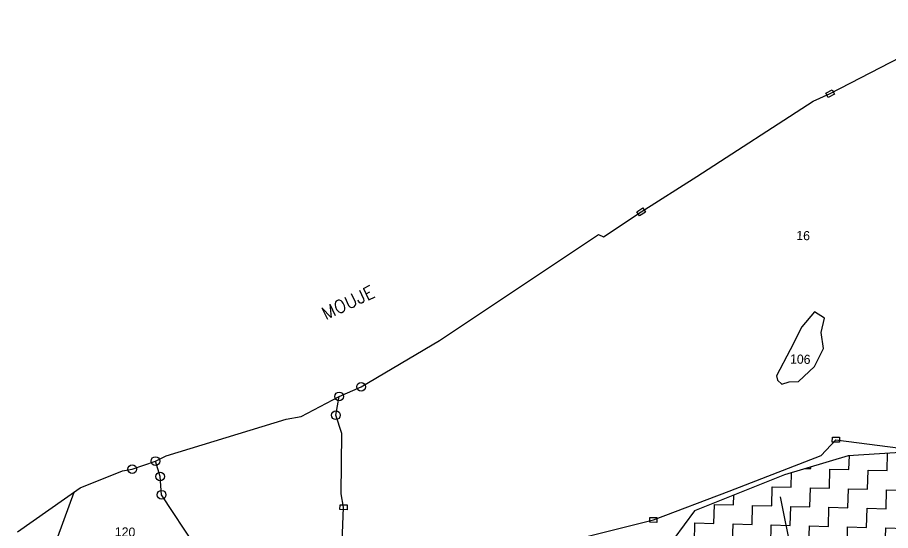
# Model space of a CAD drawing. Header units: metres. Extents: x 351065 to 355926, y 1754202 to 1757814.
# Drawn here: x 352206 to 352900, y 1755661 to 1756069 of the extents above; entities that cross this region are included whole.
import ezdxf

# ---------------------------------------------------------------- set-up
doc = ezdxf.new("R2010")
doc.units = ezdxf.units.M
doc.header["$MEASUREMENT"] = 0
for name, color, linetype in [('POLY_HATCH', 12, 'Continuous'), ('POLY_PARCEL', 6, 'Continuous'), ('TEXT_MAPOUT', 7, 'Continuous'), ('TEXT_PARCEL', 7, 'Continuous'), ('V_BOUND_LINE', 7, 'Continuous')]:
    doc.layers.add(name, color=color, linetype=linetype)
doc.styles.get("Standard").update_dxf_attribs({"font": 'simplex.shx'})
doc.styles.add('TEXT_MAP', font='', dxfattribs={"height": 2.5})
doc.styles.get('TEXT_MAP').set_extended_font_data('Kruti Dev 050')

msp = doc.modelspace()

# ---------------------------------------------------------------- linework, layer by layer
for points in [[(352848.88, 1756008.85), (352853.88, 1756011.45), (352855.68, 1756007.99), (352850.68, 1756005.39)], [(352698.38, 1755914.45), (352703.14, 1755917.47), (352705.23, 1755914.19), (352700.47, 1755911.16)], [(352854, 1755735.26), (352859.64, 1755735.11), (352859.54, 1755731.22), (352853.9, 1755731.36)], [(352462.35, 1755681.53), (352467.99, 1755681.39), (352467.89, 1755677.49), (352462.25, 1755677.63)], [(352708.82, 1755671.42), (352714.45, 1755671.27), (352714.35, 1755667.38), (352708.72, 1755667.52)]]:
    msp.add_lwpolyline(points, close=True)
msp.add_lwpolyline([(352832.19, 1755591.46), (352812.65, 1755687.7)])
for centre in [(352479.02, 1755775.25), (352461.65, 1755767.64), (352459.09, 1755752.61), (352315.43, 1755716.25), (352297.04, 1755709.72), (352319.22, 1755704.02), (352320.41, 1755689.49)]:
    msp.add_circle(centre, 3.45)
at = {"layer": 'POLY_HATCH'}
for p, q in [((352866.45, 1755720.49), (352815.96, 1755705.39)), ((352921.16, 1755723.93), (352866.45, 1755720.49)), ((352815.96, 1755705.39), (352744.22, 1755676.69)), ((352744.22, 1755676.69), (352727.87, 1755654.46))]:
    msp.add_line(p, q, dxfattribs=at)
at = {"layer": 'POLY_HATCH', "linetype": 'Continuous'}
for p, q in [((352867.21, 1755709.41), (352867.5, 1755720.56)), ((352897.57, 1755708.63), (352897.92, 1755722.47)), ((352821.3, 1755695.4), (352821.6, 1755707.07)), ((352832.39, 1755710.3), (352836.86, 1755710.19)), ((352836.86, 1755710.19), (352836.9, 1755711.65)), ((352851.65, 1755694.63), (352852.04, 1755709.8)), ((352852.04, 1755709.8), (352867.21, 1755709.41)), ((352882, 1755693.85), (352882.39, 1755709.02)), ((352882.39, 1755709.02), (352897.57, 1755708.63)), ((352805.73, 1755680.62), (352806.12, 1755695.79)), ((352806.12, 1755695.79), (352821.3, 1755695.4)), ((352836.08, 1755679.84), (352836.47, 1755695.01)), ((352836.47, 1755695.01), (352851.65, 1755694.63)), ((352866.43, 1755679.06), (352866.82, 1755694.24)), ((352866.82, 1755694.24), (352882, 1755693.85)), ((352896.79, 1755678.28), (352897.18, 1755693.46)), ((352897.18, 1755693.46), (352912.35, 1755693.07)), ((352775.38, 1755681.4), (352775.58, 1755689.24)), ((352759.82, 1755666.61), (352760.21, 1755681.79)), ((352760.21, 1755681.79), (352775.38, 1755681.4)), ((352790.17, 1755665.83), (352790.56, 1755681.01)), ((352790.56, 1755681.01), (352805.73, 1755680.62)), ((352820.52, 1755665.05), (352820.91, 1755680.23)), ((352820.91, 1755680.23), (352836.08, 1755679.84)), ((352850.87, 1755664.27), (352851.26, 1755679.45)), ((352851.26, 1755679.45), (352866.43, 1755679.06)), ((352881.22, 1755663.5), (352881.61, 1755678.67)), ((352881.61, 1755678.67), (352896.79, 1755678.28)), ((352744.25, 1755651.82), (352744.64, 1755667)), ((352744.64, 1755667), (352759.82, 1755666.61)), ((352774.6, 1755651.05), (352774.99, 1755666.22)), ((352774.99, 1755666.22), (352790.17, 1755665.83)), ((352804.95, 1755650.27), (352805.34, 1755665.44)), ((352805.34, 1755665.44), (352820.52, 1755665.05)), ((352835.3, 1755649.49), (352835.69, 1755664.66)), ((352835.69, 1755664.66), (352850.87, 1755664.27)), ((352865.66, 1755648.71), (352866.05, 1755663.88)), ((352866.05, 1755663.88), (352881.22, 1755663.5)), ((352896.01, 1755647.93), (352896.4, 1755663.11)), ((352896.4, 1755663.11), (352911.57, 1755662.72))]:
    msp.add_line(p, q, dxfattribs=at)
at = {"layer": 'POLY_PARCEL'}
for p, q in [((352839.77, 1755834.89), (352829.8, 1755822.95)), ((352847.78, 1755829.86), (352839.77, 1755834.89)), ((352845.2, 1755818.49), (352847.78, 1755829.86)), ((352829.8, 1755822.95), (352820.43, 1755804.65)), ((352846.91, 1755805.75), (352845.2, 1755818.49)), ((352820.43, 1755804.65), (352809.47, 1755784.11)), ((352839.67, 1755791.46), (352846.91, 1755805.75)), ((352827.16, 1755779.59), (352839.67, 1755791.46)), ((352809.47, 1755784.11), (352810.4, 1755780.53)), ((352810.4, 1755780.53), (352813.88, 1755777.39)), ((352813.88, 1755777.39), (352819.52, 1755779.28)), ((352819.52, 1755779.28), (352827.16, 1755779.59)), ((352459.09, 1755752.61), (352461.65, 1755767.64)), ((352463.78, 1755738.16), (352459.09, 1755752.61)), ((352463.11, 1755690.14), (352463.78, 1755738.16)), ((352845.2, 1755720.61), (352856.77, 1755733.24)), ((352856.77, 1755733.24), (352947.82, 1755721.35)), ((352771.77, 1755692.29), (352845.2, 1755720.61)), ((352319.22, 1755704.02), (352315.43, 1755716.25)), ((352320.41, 1755689.49), (352319.22, 1755704.02)), ((352250.44, 1755691.36), (352231.73, 1755640.06)), ((352711.59, 1755669.4), (352771.77, 1755692.29)), ((352347.57, 1755648.06), (352320.41, 1755689.49)), ((352465.12, 1755679.51), (352463.11, 1755690.14)), ((352462.16, 1755607.95), (352465.12, 1755679.51)), ((352653.43, 1755654.97), (352711.59, 1755669.4))]:
    msp.add_line(p, q, dxfattribs=at)
at = {"layer": 'V_BOUND_LINE'}
for p, q in [((352852.28, 1756008.42), (352968.58, 1756068.91)), ((352838.81, 1756002.46), (352852.28, 1756008.42)), ((352746.16, 1755942.5), (352838.81, 1756002.46)), ((352701.8, 1755914.32), (352746.16, 1755942.5)), ((352671.86, 1755894.43), (352701.8, 1755914.32)), ((352541.48, 1755811.97), (352668.05, 1755896.27)), ((352668.05, 1755896.27), (352671.86, 1755894.43)), ((352479.02, 1755775.25), (352541.48, 1755811.97)), ((352461.65, 1755767.64), (352479.02, 1755775.25)), ((352431.45, 1755751.61), (352461.65, 1755767.64)), ((352324.12, 1755720.39), (352419.48, 1755749.46)), ((352419.48, 1755749.46), (352431.45, 1755751.61)), ((352315.43, 1755716.25), (352324.12, 1755720.39)), ((352297.04, 1755709.72), (352315.43, 1755716.25)), ((352255.66, 1755695.03), (352289.3, 1755708.52)), ((352289.3, 1755708.52), (352297.04, 1755709.72)), ((352205.7, 1755659.89), (352255.66, 1755695.03))]:
    msp.add_line(p, q, dxfattribs=at)

# ---------------------------------------------------------------- texts
at = {"layer": 'TEXT_MAPOUT'}
msp.add_text('MOUJE', height=10.12, rotation=25.0702, dxfattribs=at).set_placement((352450.66, 1755828.22))
at = {"layer": 'TEXT_PARCEL', "style": 'TEXT_MAP'}
for s, p in [('16', (352825.25, 1755892.02)), ('106', (352820.26, 1755793.82)), ('120', (352283.1, 1755656.41))]:
    msp.add_text(s, height=7.287, rotation=358.53022, dxfattribs=at).set_placement(p)

doc.saveas('drawing.dxf')
